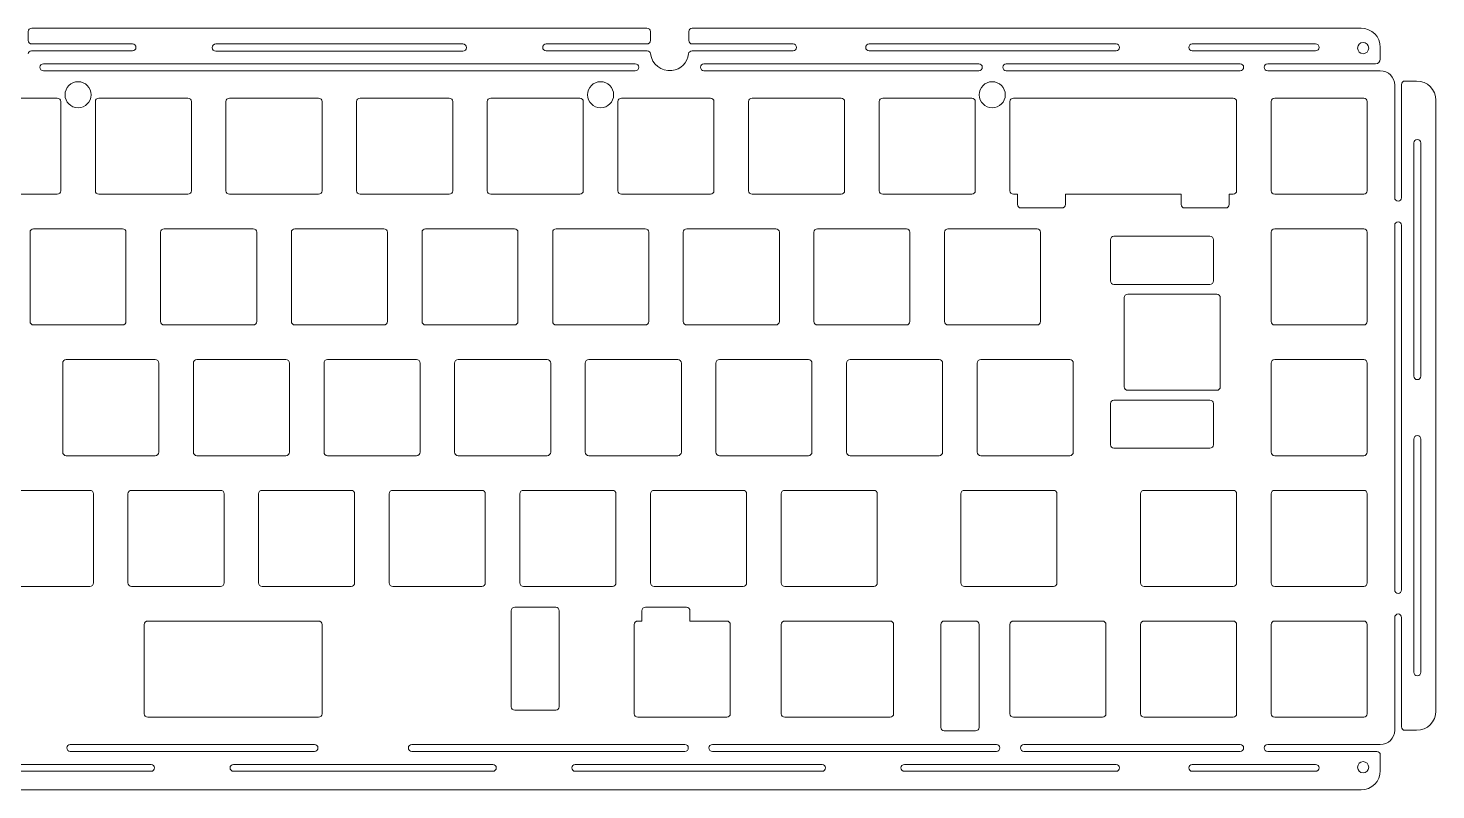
# Model space of a CAD drawing. Header units: millimetres. Extents: x 0 to 320, y 160 to 271.
# Drawn here: x 114.5 to 319.8, y 159.9 to 270.9 of the extents above; entities that cross this region are included whole.
import ezdxf

# ---------------------------------------------------------------- set-up
doc = ezdxf.new("R2010")
doc.units = ezdxf.units.MM
doc.header["$MEASUREMENT"] = 0
doc.layers.add('Layer 1', color=7, linetype='Continuous', lineweight=0)

# ---------------------------------------------------------------- blocks, each defined once
blk = doc.blocks.new('Block_1')
at = {"layer": 'Layer 1', "color": 7, "lineweight": 9}
blk.add_line((295.75, 228.18), (295.75, 241.18), dxfattribs=at)
for points in [[(272.32, 240.1), (272.32, 240.1), (272.32, 234.1), (272.32, 234.1), (272.32, 233.82), (272.54, 233.6), (272.82, 233.6), (272.82, 233.6), (286.82, 233.6), (286.82, 233.6), (287.09, 233.6), (287.32, 233.82), (287.32, 234.1), (287.32, 234.1), (287.32, 240.1), (287.32, 240.1), (287.32, 240.37), (287.09, 240.6), (286.82, 240.6), (286.82, 240.6), (272.82, 240.6), (272.82, 240.6), (272.54, 240.6), (272.32, 240.37), (272.32, 240.1)], [(272.32, 216.22), (272.32, 216.22), (272.32, 210.22), (272.32, 210.22), (272.32, 209.94), (272.54, 209.72), (272.82, 209.72), (272.82, 209.72), (286.82, 209.72), (286.82, 209.72), (287.09, 209.72), (287.32, 209.94), (287.32, 210.22), (287.32, 210.22), (287.32, 216.22), (287.32, 216.22), (287.32, 216.5), (287.09, 216.72), (286.82, 216.72), (286.82, 216.72), (272.82, 216.72), (272.82, 216.72), (272.54, 216.72), (272.32, 216.5), (272.32, 216.22)]]:
    blk.add_open_spline(points, degree=3, knots=[0, 0, 0, 0, 1, 1, 1, 2, 2, 2, 3, 3, 3, 4, 4, 4, 5, 5, 5, 6, 6, 6, 7, 7, 7, 8, 8, 8, 8], dxfattribs=at)
blk = doc.blocks.new('Block_0')
at = {"layer": 'Layer 1', "color": 7, "lineweight": 9}
for p, q in [((115.02, 270.93), (204.72, 270.93)), ((211.32, 270.93), (308.85, 270.93)), ((114.52, 269.13), (114.52, 270.43)), ((205.23, 269.13), (205.23, 270.43)), ((210.82, 269.13), (210.82, 270.43)), ((129.73, 267.63), (115, 267.63)), ((129.73, 268.63), (115.02, 268.63)), ((141.88, 268.63), (159.88, 268.63)), ((177.88, 267.57), (141.88, 267.57)), ((159.88, 268.63), (177.88, 268.63)), ((190.02, 268.63), (204.72, 268.63)), ((190.03, 267.63), (204.75, 267.63)), ((226.03, 267.63), (211.3, 267.63)), ((226.03, 268.63), (211.32, 268.63)), ((237.12, 268.63), (273.12, 268.63)), ((273.12, 267.63), (237.12, 267.63)), ((284.22, 268.63), (302.22, 268.63)), ((302.22, 267.63), (284.22, 267.63)), ((311.65, 268.13), (311.65, 266.43)), ((116.72, 265.73), (203.02, 265.73)), ((213.02, 265.73), (253.12, 265.73)), ((257.12, 265.73), (291.23, 265.73)), ((295.23, 265.73), (310.95, 265.73)), ((116.72, 264.73), (203.02, 264.73)), ((213.02, 264.73), (253.12, 264.73)), ((257.12, 264.73), (291.23, 264.73)), ((295.23, 264.73), (311.65, 264.73)), ((314.75, 262.73), (314.75, 246.21)), ((315.25, 263.23), (316.95, 263.23)), ((105.75, 260.73), (118.75, 260.73)), ((124.8, 260.73), (137.8, 260.73)), ((143.85, 260.73), (156.85, 260.73)), ((162.9, 260.73), (175.9, 260.73)), ((181.95, 260.73), (194.95, 260.73)), ((201, 260.73), (214, 260.73)), ((220.05, 260.73), (233.05, 260.73)), ((239.1, 260.73), (252.1, 260.73)), ((296.25, 260.73), (309.25, 260.73)), ((313.75, 262.63), (313.75, 246.21)), ((119.25, 260.23), (119.25, 247.23)), ((124.3, 247.23), (124.3, 260.23)), ((138.3, 260.23), (138.3, 247.23)), ((143.35, 247.23), (143.35, 260.23)), ((157.35, 260.23), (157.35, 247.23)), ((162.4, 247.23), (162.4, 260.23)), ((176.4, 260.23), (176.4, 247.23)), ((181.45, 247.23), (181.45, 260.23)), ((195.45, 260.23), (195.45, 247.23)), ((200.5, 247.23), (200.5, 260.23)), ((214.5, 260.23), (214.5, 247.23)), ((219.55, 247.23), (219.55, 260.23)), ((233.55, 260.23), (233.55, 247.23)), ((238.6, 247.23), (238.6, 260.23)), ((252.6, 260.23), (252.6, 247.23)), ((295.75, 247.23), (295.75, 260.23)), ((309.75, 260.23), (309.75, 247.23)), ((319.75, 260.43), (319.75, 171.41)), ((316.55, 220.21), (316.55, 254.21)), ((317.55, 254.21), (317.55, 220.21)), ((118.75, 246.73), (105.75, 246.73)), ((137.8, 246.73), (124.8, 246.73)), ((156.85, 246.73), (143.85, 246.73)), ((175.9, 246.73), (162.9, 246.73)), ((194.95, 246.73), (181.95, 246.73)), ((214, 246.73), (201, 246.73)), ((233.05, 246.73), (220.05, 246.73)), ((252.1, 246.73), (239.1, 246.73)), ((309.25, 246.73), (296.25, 246.73)), ((313.75, 242.21), (313.75, 189.06)), ((314.75, 242.21), (314.75, 189.06)), ((114.78, 228.18), (114.78, 241.18)), ((115.28, 241.68), (128.28, 241.68)), ((128.77, 241.18), (128.77, 228.18)), ((133.82, 228.18), (133.82, 241.18)), ((134.32, 241.68), (147.33, 241.68)), ((147.83, 241.18), (147.83, 228.18)), ((152.88, 228.18), (152.88, 241.18)), ((153.38, 241.68), (166.38, 241.68)), ((166.88, 241.18), (166.88, 228.18)), ((171.93, 228.18), (171.93, 241.18)), ((172.43, 241.68), (185.43, 241.68)), ((185.92, 241.18), (185.92, 228.18)), ((190.98, 228.18), (190.98, 241.18)), ((191.47, 241.68), (204.48, 241.68)), ((204.98, 241.18), (204.98, 228.18)), ((210.02, 228.18), (210.02, 241.18)), ((210.53, 241.68), (223.53, 241.68)), ((224.03, 241.18), (224.03, 228.18)), ((229.07, 228.18), (229.07, 241.18)), ((229.58, 241.68), (242.58, 241.68)), ((243.07, 241.18), (243.07, 228.18)), ((248.13, 228.18), (248.13, 241.18)), ((248.62, 241.68), (261.63, 241.68)), ((262.12, 241.18), (262.12, 228.18)), ((296.25, 241.68), (309.25, 241.68)), ((309.75, 241.18), (309.75, 228.18)), ((128.28, 227.68), (115.28, 227.68)), ((147.33, 227.68), (134.32, 227.68)), ((166.38, 227.68), (153.38, 227.68)), ((185.43, 227.68), (172.43, 227.68)), ((204.48, 227.68), (191.47, 227.68)), ((223.53, 227.68), (210.53, 227.68)), ((242.58, 227.68), (229.58, 227.68)), ((261.63, 227.68), (248.62, 227.68)), ((309.25, 227.68), (296.25, 227.68)), ((119.54, 209.13), (119.54, 222.13)), ((120.04, 222.63), (133.04, 222.63)), ((133.54, 222.13), (133.54, 209.13)), ((138.59, 209.13), (138.59, 222.13)), ((139.09, 222.63), (152.09, 222.63)), ((152.59, 222.13), (152.59, 209.13)), ((157.64, 209.13), (157.64, 222.13)), ((158.14, 222.63), (171.14, 222.63)), ((171.64, 222.13), (171.64, 209.13)), ((176.69, 209.13), (176.69, 222.13)), ((177.19, 222.63), (190.19, 222.63)), ((190.69, 222.13), (190.69, 209.13)), ((195.74, 209.13), (195.74, 222.13)), ((196.24, 222.63), (209.24, 222.63)), ((209.74, 222.13), (209.74, 209.13)), ((214.79, 209.13), (214.79, 222.13)), ((215.29, 222.63), (228.29, 222.63)), ((228.79, 222.13), (228.79, 209.13)), ((233.84, 209.13), (233.84, 222.13)), ((234.34, 222.63), (247.34, 222.63)), ((247.84, 222.13), (247.84, 209.13)), ((295.75, 209.13), (295.75, 222.13)), ((296.25, 222.63), (309.25, 222.63)), ((309.75, 222.13), (309.75, 209.13)), ((316.55, 177.06), (316.55, 211.06)), ((317.55, 211.06), (317.55, 177.06)), ((133.04, 208.63), (120.04, 208.63)), ((152.09, 208.63), (139.09, 208.63)), ((171.14, 208.63), (158.14, 208.63)), ((190.19, 208.63), (177.19, 208.63)), ((209.24, 208.63), (196.24, 208.63)), ((228.29, 208.63), (215.29, 208.63)), ((247.34, 208.63), (234.34, 208.63)), ((309.25, 208.63), (296.25, 208.63)), ((110.51, 203.58), (123.51, 203.58)), ((129.56, 203.58), (142.56, 203.58)), ((148.61, 203.58), (161.61, 203.58)), ((167.66, 203.58), (180.66, 203.58)), ((186.71, 203.58), (199.71, 203.58)), ((205.76, 203.58), (218.76, 203.58)), ((224.81, 203.58), (237.81, 203.58)), ((251.01, 203.58), (264.01, 203.58)), ((277.2, 203.58), (290.2, 203.58)), ((296.25, 203.58), (309.25, 203.58)), ((124.01, 203.08), (124.01, 190.08)), ((129.06, 190.08), (129.06, 203.08)), ((143.06, 203.08), (143.06, 190.08)), ((148.11, 190.08), (148.11, 203.08)), ((162.11, 203.08), (162.11, 190.08)), ((167.16, 190.08), (167.16, 203.08)), ((181.16, 203.08), (181.16, 190.08)), ((186.21, 190.08), (186.21, 203.08)), ((200.21, 203.08), (200.21, 190.08)), ((205.26, 190.08), (205.26, 203.08)), ((219.26, 203.08), (219.26, 190.08)), ((224.31, 190.08), (224.31, 203.08)), ((238.31, 203.08), (238.31, 190.08)), ((250.51, 190.08), (250.51, 203.08)), ((264.51, 203.08), (264.51, 190.08)), ((276.7, 190.08), (276.7, 203.08)), ((290.7, 203.08), (290.7, 190.08)), ((295.75, 190.08), (295.75, 203.08)), ((309.75, 203.08), (309.75, 190.08)), ((123.51, 189.58), (110.51, 189.58)), ((142.56, 189.58), (129.56, 189.58)), ((161.61, 189.58), (148.61, 189.58)), ((180.66, 189.58), (167.66, 189.58)), ((199.71, 189.58), (186.71, 189.58)), ((218.76, 189.58), (205.76, 189.58)), ((237.81, 189.58), (224.81, 189.58)), ((264.01, 189.58), (251.01, 189.58)), ((290.2, 189.58), (277.2, 189.58)), ((309.25, 189.58), (296.25, 189.58)), ((184.94, 172.03), (184.94, 186.03)), ((185.44, 186.53), (191.44, 186.53)), ((191.94, 186.03), (191.94, 172.03)), ((204, 184.53), (204, 186.03)), ((204.5, 186.53), (210.5, 186.53)), ((211, 186.03), (211, 184.53)), ((313.75, 185.06), (313.75, 168.63)), ((314.75, 185.06), (314.75, 169.11)), ((131.44, 171.03), (131.44, 184.03)), ((131.94, 184.53), (156.85, 184.53)), ((157.35, 184.03), (157.35, 171.03)), ((202.88, 171.03), (202.88, 184.03)), ((203.38, 184.53), (204, 184.53)), ((211, 184.53), (216.38, 184.53)), ((216.88, 184.03), (216.88, 171.03)), ((224.31, 171.03), (224.31, 184.03)), ((224.81, 184.53), (240.19, 184.53)), ((240.69, 184.03), (240.69, 171.03)), ((247.58, 169.03), (247.58, 184.03)), ((248.07, 184.53), (252.65, 184.53)), ((253.15, 184.03), (253.15, 169.03)), ((257.65, 171.03), (257.65, 184.03)), ((258.15, 184.53), (271.15, 184.53)), ((271.65, 184.03), (271.65, 171.03)), ((276.7, 171.03), (276.7, 184.03)), ((277.2, 184.53), (290.2, 184.53)), ((290.7, 184.03), (290.7, 171.03)), ((295.75, 171.03), (295.75, 184.03)), ((296.25, 184.53), (309.25, 184.53)), ((309.75, 184.03), (309.75, 171.03)), ((156.85, 170.53), (131.94, 170.53)), ((191.44, 171.53), (185.44, 171.53)), ((216.38, 170.53), (203.38, 170.53)), ((240.19, 170.53), (224.81, 170.53)), ((271.15, 170.53), (258.15, 170.53)), ((290.2, 170.53), (277.2, 170.53)), ((309.25, 170.53), (296.25, 170.53)), ((252.65, 168.53), (248.07, 168.53)), ((316.95, 168.61), (315.25, 168.61)), ((120.63, 166.53), (156.26, 166.53)), ((170.44, 166.53), (210.26, 166.53)), ((214.26, 166.53), (255.69, 166.53)), ((259.69, 166.53), (291.23, 166.53)), ((295.23, 166.53), (311.65, 166.53)), ((156.26, 165.53), (120.63, 165.53)), ((210.26, 165.53), (170.44, 165.53)), ((255.69, 165.53), (214.26, 165.53)), ((291.23, 165.53), (259.69, 165.53)), ((311.15, 165.53), (295.23, 165.53)), ((311.65, 165.03), (311.65, 162.73)), ((94.63, 163.63), (132.44, 163.63)), ((132.44, 162.63), (94.63, 162.63)), ((144.44, 163.63), (182.26, 163.63)), ((182.26, 162.63), (144.44, 162.63)), ((194.26, 163.63), (230.26, 163.63)), ((230.26, 162.63), (194.26, 162.63)), ((242.26, 163.63), (273.12, 163.63)), ((273.12, 162.63), (242.26, 162.63)), ((284.22, 163.63), (302.22, 163.63)), ((302.22, 162.63), (284.22, 162.63)), ((308.85, 159.93), (10.9, 159.93))]:
    blk.add_line(p, q, dxfattribs=at)
for centre, radius in [((309.15, 268.03), 0.814), ((121.78, 261.23), 1.9), ((197.97, 261.23), 1.9), ((255.07, 261.23), 1.9), ((309.15, 163.23), 0.814)]:
    blk.add_circle(centre, radius, dxfattribs=at)
for points in [[(114.52, 270.43), (114.52, 270.71), (114.75, 270.93), (115.02, 270.93)], [(204.72, 270.93), (205, 270.93), (205.23, 270.71), (205.23, 270.43)], [(210.82, 270.43), (210.82, 270.71), (211.05, 270.93), (211.32, 270.93)], [(311.65, 268.13), (311.65, 269.68), (310.4, 270.93), (308.85, 270.93)], [(115.02, 268.63), (114.75, 268.63), (114.52, 268.86), (114.52, 269.13)], [(205.23, 269.13), (205.23, 268.86), (205, 268.63), (204.72, 268.63)], [(211.32, 268.63), (211.05, 268.63), (210.82, 268.86), (210.82, 269.13)], [(114.5, 267.19), (114.53, 267.44), (114.75, 267.63), (115, 267.63)], [(204.75, 267.63), (205, 267.63), (205.22, 267.44), (205.25, 267.19)], [(210.8, 267.19), (210.83, 267.44), (211.05, 267.63), (211.3, 267.63)], [(310.95, 265.73), (311.34, 265.73), (311.65, 266.05), (311.65, 266.43)], [(313.75, 262.63), (313.75, 263.79), (312.81, 264.73), (311.65, 264.73)], [(315.25, 263.23), (314.97, 263.23), (314.75, 263.01), (314.75, 262.73)], [(319.75, 260.43), (319.75, 261.98), (318.5, 263.23), (316.95, 263.23)], [(118.75, 260.73), (119.03, 260.73), (119.25, 260.51), (119.25, 260.23)], [(124.3, 260.23), (124.3, 260.51), (124.52, 260.73), (124.8, 260.73)], [(137.8, 260.73), (138.08, 260.73), (138.3, 260.51), (138.3, 260.23)], [(143.35, 260.23), (143.35, 260.51), (143.57, 260.73), (143.85, 260.73)], [(156.85, 260.73), (157.13, 260.73), (157.35, 260.51), (157.35, 260.23)], [(162.4, 260.23), (162.4, 260.51), (162.62, 260.73), (162.9, 260.73)], [(175.9, 260.73), (176.18, 260.73), (176.4, 260.51), (176.4, 260.23)], [(181.45, 260.23), (181.45, 260.51), (181.67, 260.73), (181.95, 260.73)], [(194.95, 260.73), (195.23, 260.73), (195.45, 260.51), (195.45, 260.23)], [(200.5, 260.23), (200.5, 260.51), (200.72, 260.73), (201, 260.73)], [(214, 260.73), (214.28, 260.73), (214.5, 260.51), (214.5, 260.23)], [(219.55, 260.23), (219.55, 260.51), (219.77, 260.73), (220.05, 260.73)], [(233.05, 260.73), (233.33, 260.73), (233.55, 260.51), (233.55, 260.23)], [(238.6, 260.23), (238.6, 260.51), (238.82, 260.73), (239.1, 260.73)], [(252.1, 260.73), (252.38, 260.73), (252.6, 260.51), (252.6, 260.23)], [(295.75, 260.23), (295.75, 260.51), (295.97, 260.73), (296.25, 260.73)], [(309.25, 260.73), (309.53, 260.73), (309.75, 260.51), (309.75, 260.23)], [(119.25, 247.23), (119.25, 246.96), (119.03, 246.73), (118.75, 246.73)], [(124.8, 246.73), (124.52, 246.73), (124.3, 246.96), (124.3, 247.23)], [(138.3, 247.23), (138.3, 246.96), (138.08, 246.73), (137.8, 246.73)], [(143.85, 246.73), (143.57, 246.73), (143.35, 246.96), (143.35, 247.23)], [(157.35, 247.23), (157.35, 246.96), (157.13, 246.73), (156.85, 246.73)], [(162.9, 246.73), (162.62, 246.73), (162.4, 246.96), (162.4, 247.23)], [(176.4, 247.23), (176.4, 246.96), (176.18, 246.73), (175.9, 246.73)], [(181.95, 246.73), (181.67, 246.73), (181.45, 246.96), (181.45, 247.23)], [(195.45, 247.23), (195.45, 246.96), (195.23, 246.73), (194.95, 246.73)], [(201, 246.73), (200.72, 246.73), (200.5, 246.96), (200.5, 247.23)], [(214.5, 247.23), (214.5, 246.96), (214.28, 246.73), (214, 246.73)], [(220.05, 246.73), (219.77, 246.73), (219.55, 246.96), (219.55, 247.23)], [(233.55, 247.23), (233.55, 246.96), (233.33, 246.73), (233.05, 246.73)], [(239.1, 246.73), (238.82, 246.73), (238.6, 246.96), (238.6, 247.23)], [(252.6, 247.23), (252.6, 246.96), (252.38, 246.73), (252.1, 246.73)], [(296.25, 246.73), (295.97, 246.73), (295.75, 246.96), (295.75, 247.23)], [(309.75, 247.23), (309.75, 246.96), (309.53, 246.73), (309.25, 246.73)], [(114.78, 241.18), (114.78, 241.46), (115, 241.68), (115.28, 241.68)], [(128.28, 241.68), (128.55, 241.68), (128.77, 241.46), (128.77, 241.18)], [(133.82, 241.18), (133.82, 241.46), (134.05, 241.68), (134.32, 241.68)], [(147.33, 241.68), (147.6, 241.68), (147.83, 241.46), (147.83, 241.18)], [(152.88, 241.18), (152.88, 241.46), (153.1, 241.68), (153.38, 241.68)], [(166.38, 241.68), (166.65, 241.68), (166.88, 241.46), (166.88, 241.18)], [(171.93, 241.18), (171.93, 241.46), (172.15, 241.68), (172.43, 241.68)], [(185.43, 241.68), (185.7, 241.68), (185.92, 241.46), (185.92, 241.18)], [(190.98, 241.18), (190.98, 241.46), (191.2, 241.68), (191.47, 241.68)], [(204.48, 241.68), (204.75, 241.68), (204.98, 241.46), (204.98, 241.18)], [(210.02, 241.18), (210.02, 241.46), (210.25, 241.68), (210.53, 241.68)], [(223.53, 241.68), (223.8, 241.68), (224.03, 241.46), (224.03, 241.18)], [(229.07, 241.18), (229.07, 241.46), (229.3, 241.68), (229.58, 241.68)], [(242.58, 241.68), (242.85, 241.68), (243.07, 241.46), (243.07, 241.18)], [(248.13, 241.18), (248.13, 241.46), (248.35, 241.68), (248.62, 241.68)], [(261.63, 241.68), (261.9, 241.68), (262.12, 241.46), (262.12, 241.18)], [(295.75, 241.18), (295.75, 241.46), (295.97, 241.68), (296.25, 241.68)], [(309.25, 241.68), (309.53, 241.68), (309.75, 241.46), (309.75, 241.18)], [(115.28, 227.68), (115, 227.68), (114.78, 227.91), (114.78, 228.18)], [(128.77, 228.18), (128.77, 227.91), (128.55, 227.68), (128.28, 227.68)], [(134.32, 227.68), (134.05, 227.68), (133.82, 227.91), (133.82, 228.18)], [(147.83, 228.18), (147.83, 227.91), (147.6, 227.68), (147.33, 227.68)], [(153.38, 227.68), (153.1, 227.68), (152.88, 227.91), (152.88, 228.18)], [(166.88, 228.18), (166.88, 227.91), (166.65, 227.68), (166.38, 227.68)], [(172.43, 227.68), (172.15, 227.68), (171.93, 227.91), (171.93, 228.18)], [(185.92, 228.18), (185.92, 227.91), (185.7, 227.68), (185.43, 227.68)], [(191.47, 227.68), (191.2, 227.68), (190.98, 227.91), (190.98, 228.18)], [(204.98, 228.18), (204.98, 227.91), (204.75, 227.68), (204.48, 227.68)], [(210.53, 227.68), (210.25, 227.68), (210.02, 227.91), (210.02, 228.18)], [(224.03, 228.18), (224.03, 227.91), (223.8, 227.68), (223.53, 227.68)], [(229.58, 227.68), (229.3, 227.68), (229.07, 227.91), (229.07, 228.18)], [(243.07, 228.18), (243.07, 227.91), (242.85, 227.68), (242.58, 227.68)], [(248.62, 227.68), (248.35, 227.68), (248.13, 227.91), (248.13, 228.18)], [(262.12, 228.18), (262.12, 227.91), (261.9, 227.68), (261.63, 227.68)], [(296.25, 227.68), (295.97, 227.68), (295.75, 227.91), (295.75, 228.18)], [(309.75, 228.18), (309.75, 227.91), (309.53, 227.68), (309.25, 227.68)], [(119.54, 222.13), (119.54, 222.41), (119.76, 222.63), (120.04, 222.63)], [(133.04, 222.63), (133.31, 222.63), (133.54, 222.41), (133.54, 222.13)], [(138.59, 222.13), (138.59, 222.41), (138.81, 222.63), (139.09, 222.63)], [(152.09, 222.63), (152.36, 222.63), (152.59, 222.41), (152.59, 222.13)], [(157.64, 222.13), (157.64, 222.41), (157.86, 222.63), (158.14, 222.63)], [(171.14, 222.63), (171.41, 222.63), (171.64, 222.41), (171.64, 222.13)], [(176.69, 222.13), (176.69, 222.41), (176.91, 222.63), (177.19, 222.63)], [(190.19, 222.63), (190.46, 222.63), (190.69, 222.41), (190.69, 222.13)], [(195.74, 222.13), (195.74, 222.41), (195.96, 222.63), (196.24, 222.63)], [(209.24, 222.63), (209.51, 222.63), (209.74, 222.41), (209.74, 222.13)], [(214.79, 222.13), (214.79, 222.41), (215.01, 222.63), (215.29, 222.63)], [(228.29, 222.63), (228.56, 222.63), (228.79, 222.41), (228.79, 222.13)], [(233.84, 222.13), (233.84, 222.41), (234.06, 222.63), (234.34, 222.63)], [(247.34, 222.63), (247.61, 222.63), (247.84, 222.41), (247.84, 222.13)], [(295.75, 222.13), (295.75, 222.41), (295.97, 222.63), (296.25, 222.63)], [(309.25, 222.63), (309.53, 222.63), (309.75, 222.41), (309.75, 222.13)], [(120.04, 208.63), (119.76, 208.63), (119.54, 208.86), (119.54, 209.13)], [(133.54, 209.13), (133.54, 208.86), (133.31, 208.63), (133.04, 208.63)], [(139.09, 208.63), (138.81, 208.63), (138.59, 208.86), (138.59, 209.13)], [(152.59, 209.13), (152.59, 208.86), (152.36, 208.63), (152.09, 208.63)], [(158.14, 208.63), (157.86, 208.63), (157.64, 208.86), (157.64, 209.13)], [(171.64, 209.13), (171.64, 208.86), (171.41, 208.63), (171.14, 208.63)], [(177.19, 208.63), (176.91, 208.63), (176.69, 208.86), (176.69, 209.13)], [(190.69, 209.13), (190.69, 208.86), (190.46, 208.63), (190.19, 208.63)], [(196.24, 208.63), (195.96, 208.63), (195.74, 208.86), (195.74, 209.13)], [(209.74, 209.13), (209.74, 208.86), (209.51, 208.63), (209.24, 208.63)], [(215.29, 208.63), (215.01, 208.63), (214.79, 208.86), (214.79, 209.13)], [(228.79, 209.13), (228.79, 208.86), (228.56, 208.63), (228.29, 208.63)], [(234.34, 208.63), (234.06, 208.63), (233.84, 208.86), (233.84, 209.13)], [(247.84, 209.13), (247.84, 208.86), (247.61, 208.63), (247.34, 208.63)], [(296.25, 208.63), (295.97, 208.63), (295.75, 208.86), (295.75, 209.13)], [(309.75, 209.13), (309.75, 208.86), (309.53, 208.63), (309.25, 208.63)], [(123.51, 203.58), (123.79, 203.58), (124.01, 203.36), (124.01, 203.08)], [(129.06, 203.08), (129.06, 203.36), (129.29, 203.58), (129.56, 203.58)], [(142.56, 203.58), (142.84, 203.58), (143.06, 203.36), (143.06, 203.08)], [(148.11, 203.08), (148.11, 203.36), (148.34, 203.58), (148.61, 203.58)], [(161.61, 203.58), (161.89, 203.58), (162.11, 203.36), (162.11, 203.08)], [(167.16, 203.08), (167.16, 203.36), (167.39, 203.58), (167.66, 203.58)], [(180.66, 203.58), (180.94, 203.58), (181.16, 203.36), (181.16, 203.08)], [(186.21, 203.08), (186.21, 203.36), (186.44, 203.58), (186.71, 203.58)], [(199.71, 203.58), (199.99, 203.58), (200.21, 203.36), (200.21, 203.08)], [(205.26, 203.08), (205.26, 203.36), (205.49, 203.58), (205.76, 203.58)], [(218.76, 203.58), (219.04, 203.58), (219.26, 203.36), (219.26, 203.08)], [(224.31, 203.08), (224.31, 203.36), (224.54, 203.58), (224.81, 203.58)], [(237.81, 203.58), (238.09, 203.58), (238.31, 203.36), (238.31, 203.08)], [(250.51, 203.08), (250.51, 203.36), (250.73, 203.58), (251.01, 203.58)], [(264.01, 203.58), (264.28, 203.58), (264.51, 203.36), (264.51, 203.08)], [(276.7, 203.08), (276.7, 203.36), (276.92, 203.58), (277.2, 203.58)], [(290.2, 203.58), (290.48, 203.58), (290.7, 203.36), (290.7, 203.08)], [(295.75, 203.08), (295.75, 203.36), (295.97, 203.58), (296.25, 203.58)], [(309.25, 203.58), (309.53, 203.58), (309.75, 203.36), (309.75, 203.08)], [(124.01, 190.08), (124.01, 189.81), (123.79, 189.58), (123.51, 189.58)], [(129.56, 189.58), (129.29, 189.58), (129.06, 189.81), (129.06, 190.08)], [(143.06, 190.08), (143.06, 189.81), (142.84, 189.58), (142.56, 189.58)], [(148.61, 189.58), (148.34, 189.58), (148.11, 189.81), (148.11, 190.08)], [(162.11, 190.08), (162.11, 189.81), (161.89, 189.58), (161.61, 189.58)], [(167.66, 189.58), (167.39, 189.58), (167.16, 189.81), (167.16, 190.08)], [(181.16, 190.08), (181.16, 189.81), (180.94, 189.58), (180.66, 189.58)], [(186.71, 189.58), (186.44, 189.58), (186.21, 189.81), (186.21, 190.08)], [(200.21, 190.08), (200.21, 189.81), (199.99, 189.58), (199.71, 189.58)], [(205.76, 189.58), (205.49, 189.58), (205.26, 189.81), (205.26, 190.08)], [(219.26, 190.08), (219.26, 189.81), (219.04, 189.58), (218.76, 189.58)], [(224.81, 189.58), (224.54, 189.58), (224.31, 189.81), (224.31, 190.08)], [(238.31, 190.08), (238.31, 189.81), (238.09, 189.58), (237.81, 189.58)], [(251.01, 189.58), (250.73, 189.58), (250.51, 189.81), (250.51, 190.08)], [(264.51, 190.08), (264.51, 189.81), (264.28, 189.58), (264.01, 189.58)], [(277.2, 189.58), (276.92, 189.58), (276.7, 189.81), (276.7, 190.08)], [(290.7, 190.08), (290.7, 189.81), (290.48, 189.58), (290.2, 189.58)], [(296.25, 189.58), (295.97, 189.58), (295.75, 189.81), (295.75, 190.08)], [(309.75, 190.08), (309.75, 189.81), (309.53, 189.58), (309.25, 189.58)], [(184.94, 186.03), (184.94, 186.31), (185.17, 186.53), (185.44, 186.53)], [(191.44, 186.53), (191.72, 186.53), (191.94, 186.31), (191.94, 186.03)], [(204, 186.03), (204, 186.31), (204.22, 186.53), (204.5, 186.53)], [(210.5, 186.53), (210.78, 186.53), (211, 186.31), (211, 186.03)], [(131.44, 184.03), (131.44, 184.31), (131.67, 184.53), (131.94, 184.53)], [(156.85, 184.53), (157.13, 184.53), (157.35, 184.31), (157.35, 184.03)], [(202.88, 184.03), (202.88, 184.31), (203.11, 184.53), (203.38, 184.53)], [(216.38, 184.53), (216.66, 184.53), (216.88, 184.31), (216.88, 184.03)], [(224.31, 184.03), (224.31, 184.31), (224.54, 184.53), (224.81, 184.53)], [(240.19, 184.53), (240.47, 184.53), (240.69, 184.31), (240.69, 184.03)], [(247.58, 184.03), (247.58, 184.31), (247.8, 184.53), (248.07, 184.53)], [(252.65, 184.53), (252.93, 184.53), (253.15, 184.31), (253.15, 184.03)], [(257.65, 184.03), (257.65, 184.31), (257.87, 184.53), (258.15, 184.53)], [(271.15, 184.53), (271.43, 184.53), (271.65, 184.31), (271.65, 184.03)], [(276.7, 184.03), (276.7, 184.31), (276.92, 184.53), (277.2, 184.53)], [(290.2, 184.53), (290.48, 184.53), (290.7, 184.31), (290.7, 184.03)], [(295.75, 184.03), (295.75, 184.31), (295.97, 184.53), (296.25, 184.53)], [(309.25, 184.53), (309.53, 184.53), (309.75, 184.31), (309.75, 184.03)], [(131.94, 170.53), (131.67, 170.53), (131.44, 170.76), (131.44, 171.03)], [(157.35, 171.03), (157.35, 170.76), (157.13, 170.53), (156.85, 170.53)], [(185.44, 171.53), (185.17, 171.53), (184.94, 171.76), (184.94, 172.03)], [(191.94, 172.03), (191.94, 171.76), (191.72, 171.53), (191.44, 171.53)], [(203.38, 170.53), (203.11, 170.53), (202.88, 170.76), (202.88, 171.03)], [(216.88, 171.03), (216.88, 170.76), (216.66, 170.53), (216.38, 170.53)], [(224.81, 170.53), (224.54, 170.53), (224.31, 170.76), (224.31, 171.03)], [(240.69, 171.03), (240.69, 170.76), (240.47, 170.53), (240.19, 170.53)], [(258.15, 170.53), (257.87, 170.53), (257.65, 170.76), (257.65, 171.03)], [(271.65, 171.03), (271.65, 170.76), (271.43, 170.53), (271.15, 170.53)], [(277.2, 170.53), (276.92, 170.53), (276.7, 170.76), (276.7, 171.03)], [(290.7, 171.03), (290.7, 170.76), (290.48, 170.53), (290.2, 170.53)], [(296.25, 170.53), (295.97, 170.53), (295.75, 170.76), (295.75, 171.03)], [(309.75, 171.03), (309.75, 170.76), (309.53, 170.53), (309.25, 170.53)], [(316.95, 168.61), (318.5, 168.61), (319.75, 169.86), (319.75, 171.41)], [(248.07, 168.53), (247.8, 168.53), (247.58, 168.76), (247.58, 169.03)], [(253.15, 169.03), (253.15, 168.76), (252.93, 168.53), (252.65, 168.53)], [(311.65, 166.53), (312.81, 166.53), (313.75, 167.47), (313.75, 168.63)], [(314.75, 169.11), (314.75, 168.83), (314.97, 168.61), (315.25, 168.61)], [(311.65, 165.03), (311.65, 165.31), (311.43, 165.53), (311.15, 165.53)], [(308.85, 159.93), (310.4, 159.93), (311.65, 161.19), (311.65, 162.73)]]:
    blk.add_open_spline(points, degree=3, dxfattribs=at)
for points, knots in [([(129.73, 267.63), (130, 267.63), (130.23, 267.86), (130.22, 268.13), (130.22, 268.41), (130, 268.63), (129.73, 268.63)], [0, 0, 0, 0, 1, 1, 1, 2, 2, 2, 2]), ([(141.88, 267.57), (141.58, 267.57), (141.34, 267.8), (141.34, 268.1), (141.34, 268.39), (141.58, 268.63), (141.88, 268.63)], [0, 0, 0, 0, 1, 1, 1, 2, 2, 2, 2]), ([(177.88, 268.63), (178.17, 268.63), (178.41, 268.39), (178.41, 268.1), (178.41, 267.8), (178.17, 267.57), (177.88, 267.57)], [0, 0, 0, 0, 1, 1, 1, 2, 2, 2, 2]), ([(190.02, 268.63), (189.75, 268.63), (189.53, 268.41), (189.53, 268.13), (189.53, 267.86), (189.75, 267.63), (190.02, 267.63), (190.03, 267.63), (190.03, 267.63), (190.03, 267.63)], [0, 0, 0, 0, 1, 1, 1, 2, 2, 2, 3, 3, 3, 3]), ([(205.25, 267.19), (205.43, 265.66), (206.83, 264.57), (208.36, 264.75), (209.64, 264.91), (210.65, 265.92), (210.8, 267.19)], [0, 0, 0, 0, 1, 1, 1, 2, 2, 2, 2]), ([(226.03, 267.63), (226.3, 267.63), (226.53, 267.86), (226.52, 268.13), (226.52, 268.41), (226.3, 268.63), (226.03, 268.63)], [0, 0, 0, 0, 1, 1, 1, 2, 2, 2, 2]), ([(237.12, 267.63), (236.85, 267.63), (236.62, 267.86), (236.62, 268.13), (236.62, 268.41), (236.85, 268.63), (237.12, 268.63)], [0, 0, 0, 0, 1, 1, 1, 2, 2, 2, 2]), ([(273.12, 268.63), (273.13, 268.63), (273.13, 268.63), (273.13, 268.63), (273.4, 268.63), (273.63, 268.41), (273.62, 268.13), (273.62, 267.86), (273.4, 267.63), (273.12, 267.63)], [0, 0, 0, 0, 1, 1, 1, 2, 2, 2, 3, 3, 3, 3]), ([(284.22, 267.63), (283.95, 267.63), (283.73, 267.86), (283.73, 268.13), (283.73, 268.41), (283.95, 268.63), (284.22, 268.63)], [0, 0, 0, 0, 1, 1, 1, 2, 2, 2, 2]), ([(302.22, 268.63), (302.22, 268.63), (302.22, 268.63), (302.22, 268.63), (302.5, 268.63), (302.72, 268.41), (302.72, 268.13), (302.72, 267.86), (302.5, 267.63), (302.22, 267.63)], [0, 0, 0, 0, 1, 1, 1, 2, 2, 2, 3, 3, 3, 3]), ([(116.72, 265.73), (116.45, 265.73), (116.22, 265.51), (116.22, 265.23), (116.22, 264.96), (116.45, 264.73), (116.72, 264.73)], [0, 0, 0, 0, 1, 1, 1, 2, 2, 2, 2]), ([(203.02, 264.73), (203.3, 264.73), (203.52, 264.96), (203.52, 265.23), (203.52, 265.51), (203.3, 265.73), (203.02, 265.73), (203.02, 265.73), (203.02, 265.73), (203.02, 265.73)], [0, 0, 0, 0, 1, 1, 1, 2, 2, 2, 3, 3, 3, 3]), ([(213.02, 265.73), (212.75, 265.73), (212.53, 265.51), (212.53, 265.23), (212.53, 264.96), (212.75, 264.73), (213.02, 264.73), (213.02, 264.73), (213.02, 264.73), (213.02, 264.73)], [0, 0, 0, 0, 1, 1, 1, 2, 2, 2, 3, 3, 3, 3]), ([(253.12, 264.73), (253.4, 264.73), (253.62, 264.96), (253.62, 265.23), (253.62, 265.51), (253.4, 265.73), (253.12, 265.73), (253.12, 265.73), (253.12, 265.73), (253.12, 265.73)], [0, 0, 0, 0, 1, 1, 1, 2, 2, 2, 3, 3, 3, 3]), ([(257.12, 265.73), (256.85, 265.73), (256.62, 265.51), (256.62, 265.23), (256.62, 264.96), (256.85, 264.73), (257.12, 264.73), (257.12, 264.73), (257.12, 264.73), (257.12, 264.73)], [0, 0, 0, 0, 1, 1, 1, 2, 2, 2, 3, 3, 3, 3]), ([(291.23, 264.73), (291.5, 264.73), (291.72, 264.96), (291.72, 265.23), (291.72, 265.51), (291.5, 265.73), (291.23, 265.73)], [0, 0, 0, 0, 1, 1, 1, 2, 2, 2, 2]), ([(295.23, 265.73), (294.95, 265.73), (294.72, 265.51), (294.72, 265.23), (294.72, 264.96), (294.95, 264.73), (295.23, 264.73), (295.23, 264.73), (295.23, 264.73), (295.23, 264.73)], [0, 0, 0, 0, 1, 1, 1, 2, 2, 2, 3, 3, 3, 3]), ([(283.11, 244.73), (283.11, 244.73), (289.11, 244.73), (289.11, 244.73), (289.39, 244.73), (289.61, 244.96), (289.61, 245.23), (289.61, 245.23), (289.61, 246.73), (289.61, 246.73), (289.61, 246.73), (290.2, 246.73), (290.2, 246.73), (290.48, 246.73), (290.7, 246.96), (290.7, 247.23), (290.7, 247.23), (290.7, 260.23), (290.7, 260.23), (290.7, 260.51), (290.48, 260.73), (290.2, 260.73), (290.2, 260.73), (258.15, 260.73), (258.15, 260.73), (257.87, 260.73), (257.65, 260.51), (257.65, 260.23), (257.65, 260.23), (257.65, 247.23), (257.65, 247.23), (257.65, 246.96), (257.87, 246.73), (258.15, 246.73), (258.15, 246.73), (258.74, 246.73), (258.74, 246.73), (258.74, 246.73), (258.74, 245.23), (258.74, 245.23), (258.74, 244.96), (258.96, 244.73), (259.24, 244.73), (259.24, 244.73), (265.24, 244.73), (265.24, 244.73), (265.51, 244.73), (265.74, 244.96), (265.74, 245.23), (265.74, 245.23), (265.74, 246.73), (265.74, 246.73), (265.74, 246.73), (282.61, 246.73), (282.61, 246.73), (282.61, 246.73), (282.61, 245.23), (282.61, 245.23), (282.61, 244.96), (282.84, 244.73), (283.11, 244.73)], [0, 0, 0, 0, 1, 1, 1, 2, 2, 2, 3, 3, 3, 4, 4, 4, 5, 5, 5, 6, 6, 6, 7, 7, 7, 8, 8, 8, 9, 9, 9, 10, 10, 10, 11, 11, 11, 12, 12, 12, 13, 13, 13, 14, 14, 14, 15, 15, 15, 16, 16, 16, 17, 17, 17, 18, 18, 18, 19, 19, 19, 20, 20, 20, 20]), ([(316.55, 254.21), (316.55, 254.48), (316.77, 254.71), (317.05, 254.71), (317.33, 254.71), (317.55, 254.48), (317.55, 254.21)], [0, 0, 0, 0, 1, 1, 1, 2, 2, 2, 2]), ([(313.75, 246.21), (313.75, 245.93), (313.97, 245.71), (314.25, 245.71), (314.53, 245.71), (314.75, 245.93), (314.75, 246.21)], [0, 0, 0, 0, 1, 1, 1, 2, 2, 2, 2]), ([(314.75, 242.21), (314.75, 242.48), (314.53, 242.71), (314.25, 242.71), (313.97, 242.71), (313.75, 242.48), (313.75, 242.21)], [0, 0, 0, 0, 1, 1, 1, 2, 2, 2, 2]), ([(288.32, 231.66), (288.32, 231.66), (288.32, 218.66), (288.32, 218.66), (288.32, 218.38), (288.09, 218.16), (287.82, 218.16), (287.82, 218.16), (274.82, 218.16), (274.82, 218.16), (274.54, 218.16), (274.32, 218.38), (274.32, 218.66), (274.32, 218.66), (274.32, 231.66), (274.32, 231.66), (274.32, 231.93), (274.54, 232.16), (274.82, 232.16), (274.82, 232.16), (287.82, 232.16), (287.82, 232.16), (288.09, 232.16), (288.32, 231.93), (288.32, 231.66)], [0, 0, 0, 0, 1, 1, 1, 2, 2, 2, 3, 3, 3, 4, 4, 4, 5, 5, 5, 6, 6, 6, 7, 7, 7, 8, 8, 8, 8]), ([(266.89, 222.13), (266.89, 222.41), (266.66, 222.63), (266.39, 222.63), (266.39, 222.63), (253.39, 222.63), (253.39, 222.63), (253.11, 222.63), (252.89, 222.41), (252.89, 222.13), (252.89, 222.13), (252.89, 209.13), (252.89, 209.13), (252.89, 208.86), (253.11, 208.63), (253.39, 208.63), (253.39, 208.63), (266.39, 208.63), (266.39, 208.63), (266.66, 208.63), (266.89, 208.86), (266.89, 209.13), (266.89, 209.13), (266.89, 222.13), (266.89, 222.13)], [0, 0, 0, 0, 1, 1, 1, 2, 2, 2, 3, 3, 3, 4, 4, 4, 5, 5, 5, 6, 6, 6, 7, 7, 7, 8, 8, 8, 8]), ([(317.55, 220.21), (317.55, 219.93), (317.33, 219.71), (317.05, 219.71), (316.77, 219.71), (316.55, 219.93), (316.55, 220.21)], [0, 0, 0, 0, 1, 1, 1, 2, 2, 2, 2]), ([(316.55, 211.06), (316.55, 211.33), (316.77, 211.56), (317.05, 211.56), (317.33, 211.56), (317.55, 211.33), (317.55, 211.06)], [0, 0, 0, 0, 1, 1, 1, 2, 2, 2, 2]), ([(313.75, 189.06), (313.75, 188.78), (313.97, 188.56), (314.25, 188.56), (314.53, 188.56), (314.75, 188.78), (314.75, 189.06), (314.75, 189.06), (314.75, 189.06), (314.75, 189.06)], [0, 0, 0, 0, 1, 1, 1, 2, 2, 2, 3, 3, 3, 3]), ([(314.75, 185.06), (314.75, 185.33), (314.53, 185.56), (314.25, 185.56), (313.97, 185.56), (313.75, 185.33), (313.75, 185.06)], [0, 0, 0, 0, 1, 1, 1, 2, 2, 2, 2]), ([(317.55, 177.06), (317.55, 177.06), (317.55, 177.06), (317.55, 177.06), (317.55, 176.78), (317.33, 176.56), (317.05, 176.56), (316.77, 176.56), (316.55, 176.78), (316.55, 177.06)], [0, 0, 0, 0, 1, 1, 1, 2, 2, 2, 3, 3, 3, 3]), ([(120.63, 166.53), (120.35, 166.53), (120.13, 166.31), (120.13, 166.03), (120.13, 165.76), (120.35, 165.53), (120.63, 165.53), (120.63, 165.53), (120.63, 165.53), (120.63, 165.53)], [0, 0, 0, 0, 1, 1, 1, 2, 2, 2, 3, 3, 3, 3]), ([(156.26, 165.53), (156.54, 165.53), (156.76, 165.76), (156.76, 166.03), (156.76, 166.31), (156.54, 166.53), (156.26, 166.53), (156.26, 166.53), (156.26, 166.53), (156.26, 166.53)], [0, 0, 0, 0, 1, 1, 1, 2, 2, 2, 3, 3, 3, 3]), ([(170.44, 166.53), (170.17, 166.53), (169.94, 166.31), (169.94, 166.03), (169.94, 165.76), (170.17, 165.53), (170.44, 165.53), (170.44, 165.53), (170.44, 165.53), (170.44, 165.53)], [0, 0, 0, 0, 1, 1, 1, 2, 2, 2, 3, 3, 3, 3]), ([(210.26, 165.53), (210.54, 165.53), (210.76, 165.76), (210.76, 166.03), (210.76, 166.31), (210.54, 166.53), (210.26, 166.53)], [0, 0, 0, 0, 1, 1, 1, 2, 2, 2, 2]), ([(214.26, 166.53), (213.99, 166.53), (213.76, 166.31), (213.76, 166.03), (213.76, 165.76), (213.99, 165.53), (214.26, 165.53), (214.26, 165.53), (214.26, 165.53), (214.26, 165.53)], [0, 0, 0, 0, 1, 1, 1, 2, 2, 2, 3, 3, 3, 3]), ([(255.69, 165.53), (255.97, 165.53), (256.19, 165.76), (256.19, 166.03), (256.19, 166.31), (255.97, 166.53), (255.69, 166.53)], [0, 0, 0, 0, 1, 1, 1, 2, 2, 2, 2]), ([(259.69, 166.53), (259.42, 166.53), (259.19, 166.31), (259.19, 166.03), (259.19, 165.76), (259.42, 165.53), (259.69, 165.53), (259.69, 165.53), (259.69, 165.53), (259.69, 165.53)], [0, 0, 0, 0, 1, 1, 1, 2, 2, 2, 3, 3, 3, 3]), ([(291.23, 165.53), (291.5, 165.53), (291.73, 165.76), (291.72, 166.03), (291.72, 166.31), (291.5, 166.53), (291.23, 166.53)], [0, 0, 0, 0, 1, 1, 1, 2, 2, 2, 2]), ([(295.23, 166.53), (294.95, 166.53), (294.72, 166.31), (294.72, 166.03), (294.72, 165.76), (294.95, 165.53), (295.23, 165.53), (295.23, 165.53), (295.23, 165.53), (295.23, 165.53)], [0, 0, 0, 0, 1, 1, 1, 2, 2, 2, 3, 3, 3, 3]), ([(132.44, 163.63), (132.72, 163.63), (132.94, 163.41), (132.94, 163.13), (132.94, 162.86), (132.72, 162.63), (132.44, 162.63)], [0, 0, 0, 0, 1, 1, 1, 2, 2, 2, 2]), ([(144.44, 162.63), (144.44, 162.63), (144.44, 162.63), (144.44, 162.63), (144.17, 162.63), (143.94, 162.86), (143.94, 163.13), (143.94, 163.41), (144.17, 163.63), (144.44, 163.63)], [0, 0, 0, 0, 1, 1, 1, 2, 2, 2, 3, 3, 3, 3]), ([(182.26, 163.63), (182.54, 163.63), (182.76, 163.41), (182.76, 163.13), (182.76, 162.86), (182.54, 162.63), (182.26, 162.63)], [0, 0, 0, 0, 1, 1, 1, 2, 2, 2, 2]), ([(194.26, 162.63), (193.99, 162.63), (193.76, 162.86), (193.76, 163.13), (193.76, 163.41), (193.99, 163.63), (194.26, 163.63)], [0, 0, 0, 0, 1, 1, 1, 2, 2, 2, 2]), ([(230.26, 163.63), (230.54, 163.63), (230.76, 163.41), (230.76, 163.13), (230.76, 162.86), (230.54, 162.63), (230.26, 162.63)], [0, 0, 0, 0, 1, 1, 1, 2, 2, 2, 2]), ([(242.26, 162.63), (242.26, 162.63), (242.26, 162.63), (242.26, 162.63), (241.99, 162.63), (241.76, 162.86), (241.76, 163.13), (241.76, 163.41), (241.99, 163.63), (242.26, 163.63)], [0, 0, 0, 0, 1, 1, 1, 2, 2, 2, 3, 3, 3, 3]), ([(273.12, 163.63), (273.4, 163.63), (273.62, 163.41), (273.62, 163.13), (273.62, 162.86), (273.4, 162.63), (273.12, 162.63)], [0, 0, 0, 0, 1, 1, 1, 2, 2, 2, 2]), ([(284.22, 162.63), (283.95, 162.63), (283.73, 162.86), (283.73, 163.13), (283.73, 163.41), (283.95, 163.63), (284.22, 163.63)], [0, 0, 0, 0, 1, 1, 1, 2, 2, 2, 2]), ([(302.22, 163.63), (302.22, 163.63), (302.22, 163.63), (302.22, 163.63), (302.5, 163.63), (302.72, 163.41), (302.72, 163.13), (302.72, 162.86), (302.5, 162.63), (302.22, 162.63)], [0, 0, 0, 0, 1, 1, 1, 2, 2, 2, 3, 3, 3, 3])]:
    blk.add_open_spline(points, degree=3, knots=knots, dxfattribs=at)
at = {"layer": 'Layer 1'}
blk.add_blockref('Block_1', (0, 0), dxfattribs=at)

msp = doc.modelspace()

# ---------------------------------------------------------------- block references
at = {"layer": 'Layer 1'}
msp.add_blockref('Block_0', (0, 0), dxfattribs=at)

doc.saveas('drawing.dxf')
